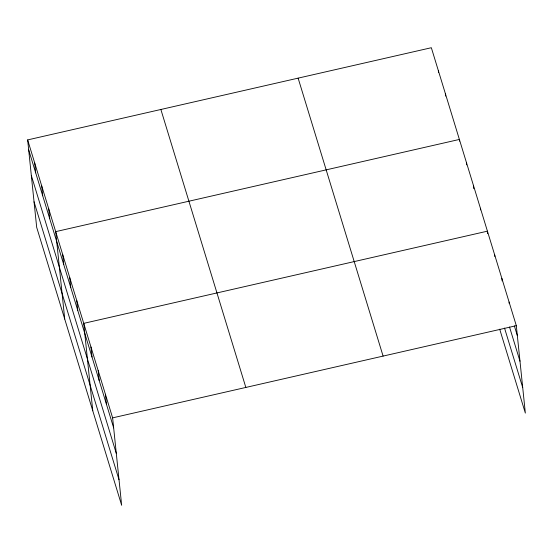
<?xml version="1.0" encoding="UTF-8"?>
<svg xmlns="http://www.w3.org/2000/svg" width="553" height="553" viewBox="0 0 553 553"><rect width="100%" height="100%" fill="white"/><g stroke="black" fill="none" stroke-linecap="round" stroke-linejoin="round"><path stroke-width="0.83" d="M27.65 139.909L112.625 417.861L121.66 505.283L36.685 227.331L27.65 139.909L431.34 47.717L516.315 325.669L525.35 413.091L499.698 329.173M487.421 231.168L83.738 323.36L92.766 410.782M112.625 417.861L516.315 325.669M514.359 325.904L517.352 335.678M509.527 327.003L519.993 361.22M504.53 328.074L522.709 387.542M298.122 78.139L383.098 356.091M160.868 109.487L245.843 387.439M28.687 149.918L113.662 427.87M31.327 175.467L116.303 453.419M34.044 201.783L119.019 479.734M509.092 302.042L509.265 303.708M501.868 278.415L502.131 280.917M494.645 254.788L494.817 256.461M487.511 231.997L487.684 233.67M480.412 208.232L480.585 209.905M473.403 185.303L473.748 188.635M466.393 162.375L466.649 164.877M459.557 141.112L459.384 139.439L55.694 231.638L64.729 319.053M445.359 93.581L445.621 96.077M438.349 70.646L438.522 72.319M105.402 394.241L106.439 404.243M98.178 370.614L99.215 380.616M90.955 346.987L91.992 356.996M76.722 300.431L77.759 310.433M69.713 277.495L70.749 287.505M62.703 254.567L63.74 264.576M48.685 208.702L49.715 218.712M41.669 185.773L42.705 195.783M34.659 162.845L35.696 172.847"/></g></svg>
